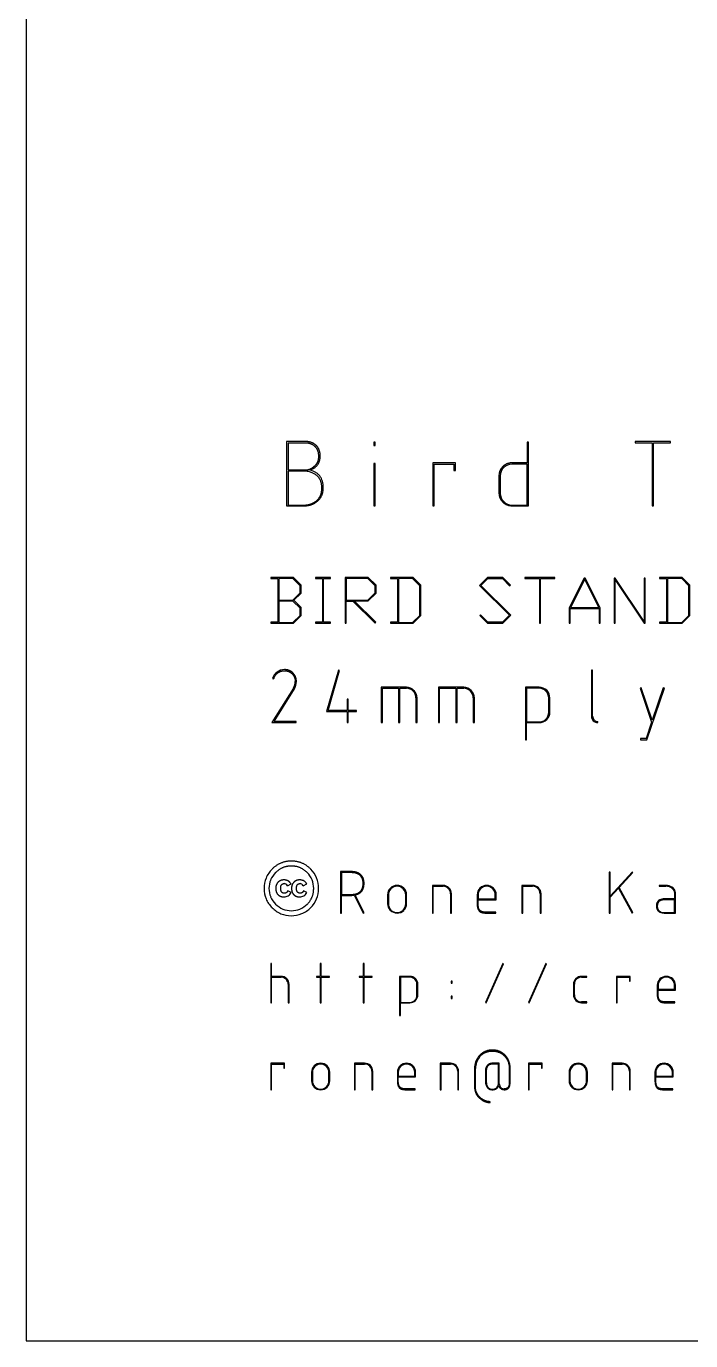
# Model space of a CAD drawing. Extents: x -6446 to -4726, y -54 to 1630.
# Drawn here: x -6446 to -6020, y -54 to 788 of the extents above; entities that cross this region are included whole.
import ezdxf

# ---------------------------------------------------------------- set-up
doc = ezdxf.new("R2010")
doc.units = 0
doc.header["$MEASUREMENT"] = 0
doc.layers.add('DEFAULT', color=7, linetype='Continuous')

msp = doc.modelspace()

# ---------------------------------------------------------------- linework, layer by layer
at = {"layer": 'DEFAULT'}
for p, q in [((-6445.88, 1629.77), (-6445.88, -53.68)), ((-6267.27, 522.18), (-6279.01, 522.18)), ((-6279.01, 522.18), (-6279.01, 481.03)), ((-6033.09, 522.18), (-6055.65, 522.18)), ((-6055.65, 522.18), (-6055.65, 521.27)), ((-6033.09, 521.27), (-6033.09, 522.18)), ((-6267.27, 521.18), (-6278.12, 521.18)), ((-6278.12, 521.18), (-6278.12, 504.05)), ((-6222.25, 521.8), (-6223.16, 521.8)), ((-6223.16, 521.8), (-6223.16, 519.55)), ((-6223.16, 519.55), (-6222.25, 519.55)), ((-6222.25, 519.55), (-6222.25, 521.8)), ((-6124.05, 521.8), (-6124.96, 521.8)), ((-6124.96, 521.8), (-6124.96, 508.46)), ((-6124.05, 481.03), (-6124.05, 521.8)), ((-6055.65, 521.27), (-6044.82, 521.27)), ((-6044.82, 521.27), (-6044.82, 481.03)), ((-6043.91, 481.03), (-6043.91, 521.27)), ((-6043.91, 521.27), (-6033.09, 521.27)), ((-6222.25, 508.1), (-6223.16, 508.1)), ((-6223.16, 508.1), (-6223.16, 481.03)), ((-6222.25, 481.03), (-6222.25, 508.1)), ((-6170.89, 508.46), (-6185.32, 508.46)), ((-6185.32, 508.46), (-6185.32, 481.03)), ((-6184.44, 481.03), (-6184.44, 507.58)), ((-6184.44, 507.58), (-6171.8, 507.58)), ((-6171.8, 507.58), (-6171.8, 503.52)), ((-6170.89, 503.52), (-6170.89, 508.46)), ((-6124.96, 508.46), (-6134.65, 508.46)), ((-6124.96, 507.66), (-6134.65, 507.66)), ((-6124.96, 481.47), (-6124.96, 507.66)), ((-6278.12, 504.05), (-6266.14, 504.05)), ((-6266.2, 503.14), (-6278.12, 503.14)), ((-6278.12, 503.14), (-6278.12, 481.47)), ((-6171.8, 503.52), (-6170.89, 503.52)), ((-6142.99, 500.27), (-6142.99, 489.2)), ((-6142.11, 500.19), (-6142.11, 488.93)), ((-6279.01, 481.03), (-6267.27, 481.03)), ((-6278.12, 481.47), (-6267.27, 481.47)), ((-6223.16, 481.03), (-6222.25, 481.03)), ((-6185.32, 481.03), (-6184.44, 481.03)), ((-6134.65, 481.47), (-6124.96, 481.47)), ((-6134.65, 481.03), (-6124.05, 481.03)), ((-6044.82, 481.03), (-6043.91, 481.03)), ((-6274.7, 435.03), (-6289.23, 435.03)), ((-6289.23, 435.03), (-6289.23, 434.41)), ((-6289.23, 434.41), (-6284.74, 434.41)), ((-6284.74, 434.41), (-6284.74, 406.52)), ((-6274.95, 434.4), (-6284.11, 434.4)), ((-6284.11, 434.4), (-6284.11, 420.63)), ((-6270.34, 429.79), (-6274.95, 434.4)), ((-6269.7, 430.08), (-6274.7, 435.03)), ((-6270.34, 425.24), (-6270.34, 429.79)), ((-6269.7, 425.09), (-6269.7, 430.08)), ((-6250.88, 435.03), (-6260.49, 435.03)), ((-6260.49, 435.03), (-6260.49, 434.41)), ((-6260.49, 434.41), (-6256, 434.41)), ((-6256, 434.41), (-6256, 406.52)), ((-6255.38, 406.52), (-6255.38, 434.41)), ((-6255.38, 434.41), (-6250.88, 434.41)), ((-6250.88, 434.41), (-6250.88, 435.03)), ((-6226.74, 435.03), (-6241.58, 435.03)), ((-6241.58, 435.03), (-6241.58, 405.9)), ((-6226.99, 434.4), (-6240.94, 434.4)), ((-6240.94, 434.4), (-6240.94, 420.63)), ((-6222.38, 429.79), (-6226.99, 434.4)), ((-6221.74, 430.06), (-6226.74, 435.03)), ((-6222.38, 425.24), (-6222.38, 429.79)), ((-6221.74, 425.06), (-6221.74, 430.06)), ((-6198, 435.03), (-6212.53, 435.03)), ((-6212.53, 435.03), (-6212.53, 434.41)), ((-6212.53, 434.41), (-6208.04, 434.41)), ((-6208.04, 434.41), (-6208.04, 406.52)), ((-6198.26, 434.4), (-6207.42, 434.4)), ((-6207.42, 434.4), (-6207.42, 406.23)), ((-6193.65, 429.79), (-6198.26, 434.4)), ((-6193, 430.08), (-6198, 435.03)), ((-6193.65, 410.82), (-6193.65, 429.79)), ((-6193, 410.83), (-6193, 430.08)), ((-6150.38, 435.03), (-6155.49, 429.96)), ((-6155.49, 429.96), (-6136.3, 410.95)), ((-6154.61, 429.96), (-6150.14, 434.41)), ((-6135.42, 410.95), (-6154.61, 429.96)), ((-6140.53, 435.03), (-6150.38, 435.03)), ((-6150.14, 434.41), (-6140.79, 434.41)), ((-6140.79, 434.41), (-6136.1, 429.73)), ((-6135.63, 430.19), (-6140.53, 435.03)), ((-6136.1, 429.73), (-6135.63, 430.19)), ((-6107.13, 435.03), (-6126.33, 435.03)), ((-6126.33, 435.03), (-6126.33, 434.4)), ((-6126.33, 434.4), (-6117.05, 434.4)), ((-6117.05, 434.4), (-6117.05, 405.9)), ((-6116.41, 405.9), (-6116.41, 434.4)), ((-6116.41, 434.4), (-6107.13, 434.4)), ((-6107.13, 434.4), (-6107.13, 435.03)), ((-6088.35, 434.64), (-6097.9, 415.57)), ((-6087.98, 433.99), (-6097.07, 415.82)), ((-6087.61, 434.64), (-6088.35, 434.64)), ((-6078.9, 415.82), (-6087.98, 433.99)), ((-6078.06, 415.57), (-6087.61, 434.64)), ((-6068.47, 434.64), (-6069.17, 434.62)), ((-6069.17, 434.62), (-6069.17, 405.9)), ((-6068.53, 405.9), (-6068.53, 433.67)), ((-6068.53, 433.67), (-6050.01, 405.9)), ((-6049.97, 406.96), (-6068.47, 434.64)), ((-6049.33, 434.64), (-6049.97, 434.64)), ((-6049.97, 434.64), (-6049.97, 406.96)), ((-6049.33, 405.9), (-6049.33, 434.64)), ((-6025.59, 435.03), (-6040.12, 435.03)), ((-6040.12, 435.03), (-6040.12, 434.41)), ((-6040.12, 434.41), (-6035.63, 434.41)), ((-6035.63, 434.41), (-6035.63, 406.52)), ((-6025.85, 434.4), (-6035.01, 434.4)), ((-6035.01, 434.4), (-6035.01, 406.23)), ((-6021.24, 429.79), (-6025.85, 434.4)), ((-6020.59, 430.08), (-6025.59, 435.03)), ((-6021.24, 410.82), (-6021.24, 429.79)), ((-6020.59, 410.83), (-6020.59, 430.08)), ((-6274.95, 420.63), (-6270.34, 425.24)), ((-6274.38, 420.46), (-6269.7, 425.09)), ((-6226.99, 420.63), (-6222.38, 425.24)), ((-6226.74, 420.1), (-6221.74, 425.06)), ((-6284.11, 420.63), (-6274.95, 420.63)), ((-6274.95, 419.98), (-6284.11, 419.98)), ((-6284.11, 419.98), (-6284.11, 406.23)), ((-6270.34, 415.4), (-6274.95, 419.98)), ((-6269.7, 415.82), (-6274.38, 420.46)), ((-6270.34, 410.82), (-6270.34, 415.4)), ((-6269.7, 410.83), (-6269.7, 415.82)), ((-6240.94, 420.63), (-6226.99, 420.63)), ((-6240.94, 405.9), (-6240.94, 419.98)), ((-6240.94, 419.98), (-6236.58, 419.98)), ((-6236.58, 419.98), (-6222.31, 405.9)), ((-6221.84, 406.37), (-6235.7, 420.1)), ((-6235.7, 420.1), (-6226.74, 420.1)), ((-6097.9, 415.57), (-6097.9, 405.9)), ((-6097.26, 405.9), (-6097.26, 415.2)), ((-6097.26, 415.2), (-6078.71, 415.2)), ((-6097.07, 415.82), (-6078.9, 415.82)), ((-6078.71, 415.2), (-6078.71, 405.9)), ((-6078.06, 405.9), (-6078.06, 415.57)), ((-6284.74, 406.52), (-6289.23, 406.52)), ((-6289.23, 406.52), (-6289.23, 405.9)), ((-6289.23, 405.9), (-6274.7, 405.9)), ((-6284.11, 406.23), (-6274.95, 406.23)), ((-6274.95, 406.23), (-6270.34, 410.82)), ((-6274.7, 405.9), (-6269.7, 410.83)), ((-6256, 406.52), (-6260.49, 406.52)), ((-6260.49, 406.52), (-6260.49, 405.9)), ((-6260.49, 405.9), (-6250.88, 405.9)), ((-6250.88, 406.52), (-6255.38, 406.52)), ((-6250.88, 405.9), (-6250.88, 406.52)), ((-6241.58, 405.9), (-6240.94, 405.9)), ((-6222.31, 405.9), (-6221.84, 406.37)), ((-6208.04, 406.52), (-6212.53, 406.52)), ((-6212.53, 406.52), (-6212.53, 405.9)), ((-6212.53, 405.9), (-6198, 405.9)), ((-6207.42, 406.23), (-6198.26, 406.23)), ((-6198.26, 406.23), (-6193.65, 410.82)), ((-6198, 405.9), (-6193, 410.83)), ((-6154.83, 411.18), (-6155.3, 410.72)), ((-6155.3, 410.72), (-6150.38, 405.9)), ((-6150.14, 406.52), (-6154.83, 411.18)), ((-6150.38, 405.9), (-6140.53, 405.9)), ((-6140.79, 406.52), (-6150.14, 406.52)), ((-6136.3, 410.95), (-6140.79, 406.52)), ((-6140.53, 405.9), (-6135.42, 410.95)), ((-6117.05, 405.9), (-6116.41, 405.9)), ((-6097.9, 405.9), (-6097.26, 405.9)), ((-6078.71, 405.9), (-6078.06, 405.9)), ((-6069.17, 405.9), (-6068.53, 405.9)), ((-6050.01, 405.9), (-6049.33, 405.9)), ((-6035.63, 406.52), (-6040.12, 406.52)), ((-6040.12, 406.52), (-6040.12, 405.9)), ((-6040.12, 405.9), (-6025.59, 405.9)), ((-6035.01, 406.23), (-6025.85, 406.23)), ((-6025.85, 406.23), (-6021.24, 410.82)), ((-6025.59, 405.9), (-6020.59, 410.83)), ((-6287.24, 370.54), (-6287.08, 370.92)), ((-6245.83, 375.76), (-6253.4, 349.25)), ((-6252.41, 350), (-6245.11, 375.56)), ((-6245.11, 375.56), (-6245.83, 375.76)), ((-6082.93, 375.76), (-6083.68, 375.76)), ((-6083.68, 375.76), (-6083.68, 346.23)), ((-6082.93, 346.23), (-6082.93, 375.76)), ((-6274.69, 364.24), (-6288.41, 342.19)), ((-6288.11, 370.34), (-6287.39, 370.12)), ((-6287.09, 342.89), (-6274.06, 363.86)), ((-6202.28, 364.78), (-6218.42, 364.78)), ((-6218.42, 364.78), (-6218.42, 342.19)), ((-6217.67, 342.19), (-6217.67, 364.12)), ((-6217.67, 364.12), (-6207.29, 364.12)), ((-6207.29, 364.12), (-6207.29, 342.19)), ((-6206.54, 342.19), (-6206.54, 364.12)), ((-6206.54, 364.12), (-6202.28, 364.12)), ((-6165.57, 364.78), (-6181.71, 364.78)), ((-6181.71, 364.78), (-6181.71, 342.19)), ((-6180.96, 342.19), (-6180.96, 364.12)), ((-6180.96, 364.12), (-6170.58, 364.12)), ((-6170.58, 364.12), (-6170.58, 342.19)), ((-6169.83, 342.19), (-6169.83, 364.12)), ((-6169.83, 364.12), (-6165.57, 364.12)), ((-6117.21, 364.78), (-6125.94, 364.78)), ((-6125.94, 364.78), (-6125.94, 331.21)), ((-6117.21, 364.12), (-6125.21, 364.12)), ((-6125.21, 364.12), (-6125.21, 342.56)), ((-6051.8, 364.47), (-6052.52, 364.25)), ((-6052.52, 364.25), (-6045.14, 342.49)), ((-6044.72, 343.65), (-6051.8, 364.47)), ((-6048.17, 331.21), (-6036.95, 364.25)), ((-6037.65, 364.47), (-6044.72, 343.65)), ((-6036.95, 364.25), (-6037.65, 364.47)), ((-6239.53, 357.06), (-6240.28, 357.06)), ((-6240.28, 357.06), (-6240.28, 350)), ((-6239.53, 350), (-6239.53, 357.06)), ((-6196.13, 357.97), (-6196.13, 342.19)), ((-6195.38, 342.19), (-6195.38, 357.93)), ((-6159.43, 357.97), (-6159.43, 342.19)), ((-6158.68, 342.19), (-6158.68, 357.93)), ((-6111.09, 348.7), (-6111.09, 357.97)), ((-6110.34, 348.92), (-6110.34, 358.03)), ((-6253.4, 349.25), (-6240.28, 349.25)), ((-6240.28, 350), (-6252.41, 350)), ((-6240.28, 349.25), (-6240.28, 342.19)), ((-6234.34, 350), (-6239.53, 350)), ((-6239.53, 342.19), (-6239.53, 349.25)), ((-6239.53, 349.25), (-6234.34, 349.25)), ((-6234.34, 349.25), (-6234.34, 350)), ((-6288.41, 342.19), (-6272.9, 342.19)), ((-6272.9, 342.89), (-6287.09, 342.89)), ((-6272.9, 342.19), (-6272.9, 342.89)), ((-6240.28, 342.19), (-6239.53, 342.19)), ((-6218.42, 342.19), (-6217.67, 342.19)), ((-6207.29, 342.19), (-6206.54, 342.19)), ((-6196.13, 342.19), (-6195.38, 342.19)), ((-6181.71, 342.19), (-6180.96, 342.19)), ((-6170.58, 342.19), (-6169.83, 342.19)), ((-6159.43, 342.19), (-6158.68, 342.19)), ((-6125.21, 342.56), (-6117.21, 342.56)), ((-6125.21, 331.21), (-6125.21, 342.19)), ((-6125.21, 342.19), (-6117.21, 342.19)), ((-6079.57, 342.19), (-6079.57, 342.89)), ((-6045.14, 342.49), (-6048.72, 331.95)), ((-6125.94, 331.21), (-6125.21, 331.21)), ((-6048.72, 331.95), (-6052.16, 331.95)), ((-6052.16, 331.95), (-6052.16, 331.21)), ((-6052.16, 331.21), (-6048.17, 331.21)), ((-6237.33, 246.71), (-6244.51, 246.71)), ((-6244.51, 246.71), (-6244.51, 220.2)), ((-6237.33, 246.06), (-6243.94, 246.06)), ((-6243.94, 246.06), (-6243.94, 232.12)), ((-6071.67, 246.27), (-6072.24, 246.27)), ((-6072.24, 246.27), (-6072.24, 220.2)), ((-6057.64, 246.46), (-6071.67, 231.09)), ((-6071.67, 231.09), (-6071.67, 246.27)), ((-6065.98, 236.51), (-6057.22, 246.07)), ((-6057.22, 246.07), (-6057.64, 246.46)), ((-6278.55, 237.65), (-6276.21, 238.86)), ((-6268.43, 237.65), (-6266.12, 238.86)), ((-6178.8, 237.87), (-6185.63, 237.87)), ((-6185.63, 237.87), (-6185.63, 220.2)), ((-6185.06, 220.2), (-6185.06, 237.35)), ((-6185.06, 237.35), (-6178.8, 237.35)), ((-6121.38, 237.87), (-6128.21, 237.87)), ((-6128.21, 237.87), (-6128.21, 220.2)), ((-6127.64, 220.2), (-6127.64, 237.35)), ((-6127.64, 237.35), (-6121.38, 237.35)), ((-6071.67, 230.26), (-6066.38, 236.06)), ((-6066.38, 236.06), (-6057.68, 220.2)), ((-6057.16, 220.47), (-6065.98, 236.51)), ((-6035.97, 237.87), (-6040.33, 237.87)), ((-6040.33, 237.87), (-6040.33, 237.32)), ((-6040.33, 237.32), (-6035.97, 237.32)), ((-6276.18, 233.27), (-6278.33, 234.37)), ((-6266.06, 233.27), (-6268.24, 234.37)), ((-6243.94, 232.12), (-6237.33, 232.12)), ((-6243.94, 220.2), (-6243.94, 231.53)), ((-6243.94, 231.53), (-6237.33, 231.53)), ((-6235.66, 231.66), (-6229.95, 220.2)), ((-6229.43, 220.43), (-6235.06, 231.85)), ((-6214.34, 231.88), (-6214.34, 226.18)), ((-6213.77, 231.82), (-6213.77, 226.02)), ((-6202.73, 226.02), (-6202.73, 231.82)), ((-6202.14, 226.18), (-6202.14, 231.88)), ((-6174.01, 232.55), (-6174.01, 220.2)), ((-6173.43, 220.2), (-6173.43, 232.51)), ((-6156.92, 231.88), (-6156.92, 226.18)), ((-6156.35, 231.82), (-6156.35, 229.21)), ((-6156.35, 229.21), (-6145.3, 229.21)), ((-6156.35, 226.18), (-6156.35, 228.74)), ((-6156.35, 228.74), (-6144.72, 228.74)), ((-6145.3, 229.21), (-6145.3, 231.82)), ((-6144.72, 228.74), (-6144.72, 231.88)), ((-6116.59, 232.55), (-6116.59, 220.2)), ((-6116, 220.2), (-6116, 232.51)), ((-6071.67, 220.2), (-6071.67, 230.26)), ((-6030.46, 229.32), (-6037, 229.32)), ((-6030.46, 228.63), (-6037, 228.63)), ((-6030.46, 232.42), (-6030.46, 229.32)), ((-6030.46, 220.49), (-6030.46, 228.63)), ((-6029.87, 220.2), (-6029.87, 232.42)), ((-6244.51, 220.2), (-6243.94, 220.2)), ((-6229.95, 220.2), (-6229.43, 220.43)), ((-6185.63, 220.2), (-6185.06, 220.2)), ((-6174.01, 220.2), (-6173.43, 220.2)), ((-6145.02, 220.74), (-6151.26, 220.74)), ((-6151.26, 220.2), (-6145.02, 220.2)), ((-6145.02, 220.2), (-6145.02, 220.74)), ((-6128.21, 220.2), (-6127.64, 220.2)), ((-6116.59, 220.2), (-6116, 220.2)), ((-6072.24, 220.2), (-6071.67, 220.2)), ((-6057.68, 220.2), (-6057.16, 220.47)), ((-6037, 220.49), (-6030.46, 220.49)), ((-6037, 220.2), (-6029.87, 220.2)), ((-6288.62, 187.88), (-6289.16, 187.88)), ((-6289.16, 187.88), (-6289.16, 162.72)), ((-6288.62, 179.65), (-6288.62, 187.88)), ((-6256.93, 187.88), (-6257.49, 187.88)), ((-6257.49, 187.88), (-6257.49, 179.65)), ((-6256.93, 179.65), (-6256.93, 187.88)), ((-6229.42, 187.88), (-6229.98, 187.88)), ((-6229.98, 187.88), (-6229.98, 179.65)), ((-6229.42, 179.65), (-6229.42, 187.88)), ((-6140.46, 187.88), (-6151.59, 162.94)), ((-6151.08, 162.72), (-6139.95, 187.66)), ((-6139.95, 187.66), (-6140.46, 187.88)), ((-6112.94, 187.88), (-6124.08, 162.94)), ((-6123.57, 162.72), (-6112.44, 187.66)), ((-6112.44, 187.66), (-6112.94, 187.88)), ((-6282.62, 179.65), (-6288.62, 179.65)), ((-6288.62, 162.72), (-6288.62, 179.15)), ((-6288.62, 179.15), (-6282.62, 179.15)), ((-6257.49, 179.65), (-6259.99, 179.65)), ((-6259.99, 179.65), (-6259.99, 179.1)), ((-6259.99, 179.1), (-6257.49, 179.1)), ((-6257.49, 179.1), (-6257.49, 162.72)), ((-6251.64, 179.65), (-6256.93, 179.65)), ((-6256.93, 162.72), (-6256.93, 179.1)), ((-6256.93, 179.1), (-6251.64, 179.1)), ((-6251.64, 179.1), (-6251.64, 179.65)), ((-6229.98, 179.65), (-6232.48, 179.65)), ((-6232.48, 179.65), (-6232.48, 179.1)), ((-6232.48, 179.1), (-6229.98, 179.1)), ((-6229.98, 179.1), (-6229.98, 162.72)), ((-6224.13, 179.65), (-6229.42, 179.65)), ((-6229.42, 162.72), (-6229.42, 179.1)), ((-6229.42, 179.1), (-6224.13, 179.1)), ((-6224.13, 179.1), (-6224.13, 179.65)), ((-6200.09, 179.65), (-6206.63, 179.65)), ((-6206.63, 179.65), (-6206.63, 154.49)), ((-6200.09, 179.15), (-6206.08, 179.15)), ((-6206.08, 179.15), (-6206.08, 162.99)), ((-6086.57, 179.65), (-6090.04, 179.65)), ((-6090.04, 179.11), (-6086.57, 179.11)), ((-6086.57, 179.11), (-6086.57, 179.65)), ((-6058.77, 179.65), (-6067.67, 179.65)), ((-6067.67, 179.65), (-6067.67, 162.72)), ((-6067.13, 162.72), (-6067.13, 179.1)), ((-6067.13, 179.1), (-6059.33, 179.1)), ((-6059.33, 179.1), (-6059.33, 176.6)), ((-6058.77, 176.6), (-6058.77, 179.65)), ((-6278.03, 174.54), (-6278.03, 162.72)), ((-6277.47, 162.72), (-6277.47, 174.51)), ((-6195.5, 167.59), (-6195.5, 174.54)), ((-6194.94, 167.76), (-6194.94, 174.59)), ((-6173, 176.59), (-6173.56, 176.59)), ((-6173.56, 176.59), (-6173.56, 175.2)), ((-6173.56, 175.2), (-6173, 175.2)), ((-6173, 175.2), (-6173, 176.59)), ((-6095.19, 174.59), (-6095.19, 167.76)), ((-6094.64, 167.76), (-6094.64, 174.59)), ((-6059.33, 176.6), (-6058.77, 176.6)), ((-6041.56, 173.9), (-6041.56, 168.44)), ((-6041.01, 173.84), (-6041.01, 171.35)), ((-6041.01, 171.35), (-6030.43, 171.35)), ((-6041.01, 168.44), (-6041.01, 170.9)), ((-6041.01, 170.9), (-6029.86, 170.9)), ((-6030.43, 171.35), (-6030.43, 173.84)), ((-6029.86, 170.9), (-6029.86, 173.9)), ((-6289.16, 162.72), (-6288.62, 162.72)), ((-6278.03, 162.72), (-6277.47, 162.72)), ((-6257.49, 162.72), (-6256.93, 162.72)), ((-6229.98, 162.72), (-6229.42, 162.72)), ((-6206.08, 162.99), (-6200.09, 162.99)), ((-6206.08, 154.49), (-6206.08, 162.72)), ((-6206.08, 162.72), (-6200.09, 162.72)), ((-6173, 166.93), (-6173.56, 166.93)), ((-6173.56, 166.93), (-6173.56, 165.54)), ((-6173.56, 165.54), (-6173, 165.54)), ((-6173, 165.54), (-6173, 166.93)), ((-6151.59, 162.94), (-6151.08, 162.72)), ((-6124.08, 162.94), (-6123.57, 162.72)), ((-6086.57, 163.23), (-6090.04, 163.23)), ((-6090.04, 162.72), (-6086.57, 162.72)), ((-6086.57, 162.72), (-6086.57, 163.23)), ((-6067.67, 162.72), (-6067.13, 162.72)), ((-6030.15, 163.23), (-6036.14, 163.23)), ((-6036.14, 162.72), (-6030.15, 162.72)), ((-6030.15, 162.72), (-6030.15, 163.23)), ((-6206.63, 154.49), (-6206.08, 154.49)), ((-6280.29, 123.99), (-6289.19, 123.99)), ((-6289.19, 123.99), (-6289.19, 107.06)), ((-6288.65, 107.06), (-6288.65, 123.45)), ((-6288.65, 123.45), (-6280.85, 123.45)), ((-6280.85, 123.45), (-6280.85, 120.94)), ((-6280.85, 120.94), (-6280.29, 120.94)), ((-6280.29, 120.94), (-6280.29, 123.99)), ((-6263.07, 118.25), (-6263.07, 112.79)), ((-6262.53, 118.19), (-6262.53, 112.63)), ((-6251.94, 112.63), (-6251.94, 118.19)), ((-6251.38, 112.79), (-6251.38, 118.25)), ((-6229.02, 123.99), (-6235.56, 123.99)), ((-6235.56, 123.99), (-6235.56, 107.06)), ((-6235.02, 107.06), (-6235.02, 123.49)), ((-6235.02, 123.49), (-6229.02, 123.49)), ((-6224.43, 118.89), (-6224.43, 107.06)), ((-6223.87, 107.06), (-6223.87, 118.85)), ((-6208.05, 118.25), (-6208.05, 112.79)), ((-6207.5, 118.19), (-6207.5, 115.69)), ((-6196.92, 115.69), (-6196.92, 118.19)), ((-6196.36, 115.24), (-6196.36, 118.25)), ((-6174, 123.99), (-6180.54, 123.99)), ((-6180.54, 123.99), (-6180.54, 107.06)), ((-6179.99, 107.06), (-6179.99, 123.49)), ((-6179.99, 123.49), (-6174, 123.49)), ((-6169.41, 118.89), (-6169.41, 107.06)), ((-6168.84, 107.06), (-6168.84, 118.85)), ((-6158.6, 120.81), (-6158.6, 109.08)), ((-6158.04, 109), (-6158.04, 120.65)), ((-6151.63, 118.93), (-6151.63, 112.79)), ((-6151.09, 118.89), (-6151.09, 112.63)), ((-6142.73, 123.99), (-6146.84, 123.99)), ((-6143.29, 123.49), (-6146.84, 123.49)), ((-6143.29, 110.56), (-6143.29, 123.49)), ((-6142.73, 110.74), (-6142.73, 123.99)), ((-6136.32, 120.3), (-6136.32, 113.46)), ((-6135.78, 113.53), (-6135.78, 120.43)), ((-6115.22, 123.99), (-6124.12, 123.99)), ((-6124.12, 123.99), (-6124.12, 107.06)), ((-6123.58, 107.06), (-6123.58, 123.45)), ((-6123.58, 123.45), (-6115.77, 123.45)), ((-6115.77, 123.45), (-6115.77, 120.94)), ((-6115.77, 120.94), (-6115.22, 120.94)), ((-6115.22, 120.94), (-6115.22, 123.99)), ((-6098, 118.25), (-6098, 112.79)), ((-6097.46, 118.19), (-6097.46, 112.63)), ((-6086.87, 112.63), (-6086.87, 118.19)), ((-6086.31, 112.79), (-6086.31, 118.25)), ((-6063.95, 123.99), (-6070.49, 123.99)), ((-6070.49, 123.99), (-6070.49, 107.06)), ((-6069.94, 107.06), (-6069.94, 123.49)), ((-6069.94, 123.49), (-6063.95, 123.49)), ((-6059.36, 118.89), (-6059.36, 107.06)), ((-6058.8, 107.06), (-6058.8, 118.85)), ((-6042.98, 118.25), (-6042.98, 112.79)), ((-6042.43, 118.19), (-6042.43, 115.69)), ((-6031.85, 115.69), (-6031.85, 118.19)), ((-6031.28, 115.24), (-6031.28, 118.25)), ((-6207.5, 115.69), (-6196.92, 115.69)), ((-6207.5, 112.79), (-6207.5, 115.24)), ((-6207.5, 115.24), (-6196.36, 115.24)), ((-6042.43, 115.69), (-6031.85, 115.69)), ((-6042.43, 112.79), (-6042.43, 115.24)), ((-6042.43, 115.24), (-6031.28, 115.24)), ((-6289.19, 107.06), (-6288.65, 107.06)), ((-6235.56, 107.06), (-6235.02, 107.06)), ((-6224.43, 107.06), (-6223.87, 107.06)), ((-6196.65, 107.58), (-6202.63, 107.58)), ((-6202.63, 107.06), (-6196.65, 107.06)), ((-6196.65, 107.06), (-6196.65, 107.58)), ((-6180.54, 107.06), (-6179.99, 107.06)), ((-6169.41, 107.06), (-6168.84, 107.06)), ((-6124.12, 107.06), (-6123.58, 107.06)), ((-6070.49, 107.06), (-6069.94, 107.06)), ((-6059.36, 107.06), (-6058.8, 107.06)), ((-6031.57, 107.58), (-6037.56, 107.58)), ((-6037.56, 107.06), (-6031.57, 107.06)), ((-6031.57, 107.06), (-6031.57, 107.58)), ((-6148.57, 98.83), (-6148.57, 99.38)), ((-6445.88, -53.68), (-4726.44, -53.68))]:
    msp.add_line(p, q, dxfattribs=at)
for centre, radius, start, end in [((-6134.8, 500.27), 8.19, 134.7686, 180), ((-6134.59, 500.19), 7.52, 135.31114, 180), ((-6134.59, 500), 7.66, 90.43431, 134.25455), ((-6135.01, 489.11), 7.98, 179.37409, 225.85724), ((-6134.43, 489), 7.68, 180.50672, 224.20485), ((-6134.65, 488.98), 7.51, 225.25595, 270), ((-6280.59, 368.1), 7.85, 125.67148, 163.42037), ((-6284.94, 369.52), 2.52, 156.14016, 166.39786), ((-6280.2, 367.56), 8.52, 90.78111, 125.67148), ((-6281.45, 368.45), 7.96, 328.10697, 359.51869), ((-6281.39, 368.4), 8.63, 328.20719, 0), ((-6202.28, 357.87), 6.91, 45.14125, 90), ((-6202.32, 357.81), 6.31, 45.7454, 89.56572), ((-6202.32, 357.97), 6.19, 0, 44.68881), ((-6202.51, 357.8), 7.13, 1.03587, 44.20798), ((-6165.57, 357.87), 6.91, 45.14125, 90), ((-6165.62, 357.81), 6.31, 45.7454, 89.56572), ((-6165.62, 357.97), 6.19, 0, 44.68881), ((-6165.8, 357.8), 7.13, 1.03587, 44.20798), ((-6117.21, 357.73), 7.05, 46.19878, 90), ((-6117.21, 357.97), 6.14, 45.12885, 90), ((-6117.47, 357.89), 6.38, 0.70208, 43.98675), ((-6117.16, 358), 6.82, 0.25082, 44.98058), ((-6117.03, 348.59), 5.94, 314.29823, 1.01294), ((-6116.8, 348.8), 6.46, 313.70353, 1.06505), ((-6079.63, 346.22), 4.05, 179.88956, 224.87556), ((-6079.57, 346.23), 3.36, 180, 224.78401), ((-6117.28, 348.85), 6.3, 270.57292, 314.29823), ((-6117.17, 349.18), 6.99, 269.60117, 313.70353), ((-6079.68, 346.17), 3.98, 224.87556, 271.45537), ((-6079.56, 346.33), 3.44, 225.8738, 269.7935), ((-6275.93, 235.85), 17.61, 134.73895, 157.36531), ((-6275.41, 235.49), 15.06, 135.1564, 156.86539), ((-6275.97, 235.95), 14.32, 22.59186, 44.98536), ((-6275.46, 236.35), 16.89, 22.0481, 45.18028), ((-6275.72, 235.88), 17.8, 157.72486, 179.755), ((-6276.58, 235.84), 16.94, 179.60643, 202.69911), ((-6276.32, 235.94), 14.04, 157.07039, 179.93095), ((-6276.49, 235.97), 13.87, 180.06435, 203.06784), ((-6280.55, 237.05), 2, 57.46789, 88.27539), ((-6280.77, 236.72), 2.4, 22.80688, 57.46789), ((-6270.42, 237.06), 1.99, 57.46789, 89.27445), ((-6270.64, 236.72), 2.4, 22.80701, 57.46789), ((-6275.87, 236.07), 14.19, 359.55649, 22.32371), ((-6276.13, 236.1), 17.6, 359.54569, 21.99257), ((-6277.66, 236.07), 19.13, 339.04827, 359.67586), ((-6208.36, 231.88), 5.98, 134.70525, 180), ((-6208.2, 231.82), 5.57, 135.29048, 180), ((-6208.22, 231.57), 6.3, 90.20388, 133.67001), ((-6208.19, 231.67), 5.69, 90.4654, 134.24412), ((-6208.38, 231.29), 6.58, 47.30721, 88.81888), ((-6208.35, 231.57), 5.78, 46.16707, 88.95364), ((-6208.48, 231.74), 5.75, 0.73195, 44.00574), ((-6208.21, 231.84), 6.07, 0.3498, 44.945), ((-6178.8, 232.42), 5.45, 45.60515, 90), ((-6178.86, 232.42), 4.93, 45.74543, 89.38342), ((-6178.86, 232.55), 4.84, 0, 44.68883), ((-6178.88, 232.5), 5.46, 0.17218, 44.44275), ((-6150.94, 231.88), 5.98, 134.70525, 180), ((-6150.78, 231.82), 5.57, 135.29048, 180), ((-6150.79, 231.57), 6.3, 90.20388, 133.67001), ((-6150.77, 231.67), 5.69, 90.4654, 134.24412), ((-6150.95, 231.29), 6.58, 47.30721, 88.81888), ((-6150.92, 231.57), 5.78, 46.16707, 88.95364), ((-6151.05, 231.74), 5.75, 0.73195, 44.00574), ((-6150.79, 231.84), 6.07, 0.3498, 44.945), ((-6121.38, 232.42), 5.45, 45.60515, 90), ((-6121.43, 232.42), 4.93, 45.74543, 89.38342), ((-6121.43, 232.55), 4.84, 360, 44.68883), ((-6121.46, 232.5), 5.46, 0.17218, 44.44275), ((-6035.97, 230.22), 7.65, 59.96596, 90), ((-6035.7, 231.34), 5.98, 57.28133, 92.62215), ((-6275.28, 236.61), 18.44, 203.32593, 224.70529), ((-6275.31, 236.63), 15.22, 203.59824, 224.9195), ((-6280.73, 235.67), 5.15, 269.60007, 300.96851), ((-6280.73, 235.67), 5.15, 300.96851, 332.21289), ((-6270.64, 235.65), 5.13, 269.87216, 301.03923), ((-6270.76, 235.86), 5.37, 301.03923, 331.21109), ((-6274.44, 235.05), 15.76, 313.81116, 338.30136), ((-6237.36, 245.51), 13.98, 270.12474, 273.55359), ((-6236.95, 238.87), 7.33, 273.55359, 280.11131), ((-6037.26, 223.6), 5.72, 87.42912, 117.99204), ((-6275.89, 235.98), 17.56, 224.67963, 247.2164), ((-6275.91, 236.01), 14.35, 224.87391, 247.39147), ((-6276.05, 235.77), 17.31, 247.40888, 269.97126), ((-6275.99, 235.95), 14.27, 247.58887, 269.98355), ((-6276.09, 236.12), 17.65, 270.12617, 292.4937), ((-6276.01, 235.93), 14.25, 270.08736, 292.58914), ((-6276.41, 236.82), 15.22, 292.69187, 314.32847), ((-6277.05, 237.67), 19.45, 293.34373, 314.02662), ((-6208.38, 226.17), 5.97, 179.90376, 225.32856), ((-6208.08, 226.07), 5.7, 180.52827, 224.20097), ((-6208.12, 226.8), 6.6, 227.59363, 268.94364), ((-6208.13, 226.33), 5.84, 226.34793, 268.89463), ((-6208.32, 226.19), 5.7, 270.7655, 314.21001), ((-6208.23, 226.45), 6.25, 269.87558, 313.62212), ((-6208.06, 225.93), 5.34, 314.21001, 1.01284), ((-6207.87, 226.08), 5.73, 313.62212, 1.05746), ((-6037, 226.99), 6.79, 245.13806, 270), ((-6037, 226.35), 5.86, 243.81238, 270), ((-6282.62, 174.42), 5.23, 45.60515, 90), ((-6282.67, 174.42), 4.73, 45.74543, 89.38342), ((-6282.67, 174.54), 4.64, 0, 44.68883), ((-6282.7, 174.49), 5.23, 0.17218, 44.44275), ((-6200.09, 174.36), 5.28, 46.19878, 90), ((-6200.09, 174.54), 4.6, 45.12885, 90), ((-6200.28, 174.48), 4.78, 0.70208, 43.98675), ((-6200.05, 174.56), 5.11, 0.25082, 44.98058), ((-6090.13, 174.59), 5.06, 134.7686, 180), ((-6090.03, 174.54), 4.61, 135.13551, 179.42915), ((-6090.03, 174.34), 5.3, 90.13757, 133.70354), ((-6090.04, 174.42), 4.69, 90, 134.04735), ((-6035.83, 173.9), 5.73, 134.70525, 180), ((-6035.67, 173.84), 5.34, 135.29048, 180), ((-6035.69, 173.61), 6.04, 90.20388, 133.67001), ((-6035.67, 173.7), 5.45, 90.4654, 134.24412), ((-6035.84, 173.34), 6.31, 47.30721, 88.81888), ((-6035.81, 173.61), 5.54, 46.16707, 88.95364), ((-6035.94, 173.77), 5.51, 0.73195, 44.00574), ((-6035.68, 173.87), 5.82, 0.3498, 44.945), ((-6200.13, 167.71), 4.72, 270.57292, 314.29823), ((-6200.05, 167.95), 5.24, 269.60117, 313.70353), ((-6199.95, 167.51), 4.45, 314.29823, 1.01294), ((-6199.78, 167.67), 4.84, 313.70353, 1.06505), ((-6090.17, 167.74), 5.02, 179.81929, 225.41204), ((-6090.15, 167.76), 4.49, 180, 225.48214), ((-6090.04, 168.04), 5.32, 226.65581, 270), ((-6090, 168.02), 4.79, 226.43202, 269.52063), ((-6146.48, 120.81), 12.12, 141.52938, 180), ((-6145.93, 120.47), 12.11, 142.38218, 179.16254), ((-6257.34, 118.25), 5.73, 134.70525, 180), ((-6257.19, 118.19), 5.34, 135.29048, 180), ((-6257.2, 117.95), 6.04, 90.20388, 133.67001), ((-6257.18, 118.04), 5.45, 90.4654, 134.24412), ((-6257.36, 117.68), 6.31, 47.30721, 88.81888), ((-6257.33, 117.95), 5.54, 46.16707, 88.95364), ((-6257.45, 118.12), 5.51, 0.73195, 44.00574), ((-6257.2, 118.21), 5.82, 0.3498, 44.945), ((-6229.02, 118.76), 5.23, 45.60515, 90), ((-6229.07, 118.76), 4.73, 45.74543, 89.38342), ((-6229.07, 118.89), 4.64, 0, 44.68883), ((-6229.1, 118.84), 5.23, 0.17218, 44.44275), ((-6202.32, 118.25), 5.73, 134.70525, 180), ((-6202.16, 118.19), 5.34, 135.29048, 180), ((-6202.18, 117.95), 6.04, 90.20388, 133.67001), ((-6202.16, 118.04), 5.45, 90.4654, 134.24412), ((-6202.33, 117.68), 6.31, 47.30721, 88.81888), ((-6202.3, 117.95), 5.54, 46.16707, 88.95364), ((-6202.43, 118.12), 5.51, 0.73195, 44.00574), ((-6202.17, 118.21), 5.82, 0.3498, 44.945), ((-6174, 118.76), 5.23, 45.60515, 90), ((-6174.05, 118.76), 4.73, 45.74543, 89.38342), ((-6174.05, 118.89), 4.64, 0, 44.68883), ((-6174.07, 118.84), 5.23, 0.17218, 44.44275), ((-6092.27, 118.25), 5.73, 134.70525, 180), ((-6092.12, 118.19), 5.34, 135.29048, 180), ((-6092.13, 117.95), 6.04, 90.20388, 133.67001), ((-6092.11, 118.04), 5.45, 90.4654, 134.24412), ((-6092.28, 117.68), 6.31, 47.30721, 88.81888), ((-6092.25, 117.95), 5.54, 46.16707, 88.95364), ((-6092.38, 118.12), 5.51, 0.73195, 44.00574), ((-6092.12, 118.21), 5.82, 0.3498, 44.945), ((-6063.95, 118.76), 5.23, 45.60515, 90), ((-6064, 118.76), 4.73, 45.74543, 89.38342), ((-6064, 118.89), 4.64, 0, 44.68883), ((-6064.02, 118.84), 5.23, 0.17218, 44.44275), ((-6037.24, 118.25), 5.73, 134.70525, 180), ((-6037.09, 118.19), 5.34, 135.29048, 180), ((-6037.11, 117.95), 6.04, 90.20388, 133.67001), ((-6037.09, 118.04), 5.45, 90.4654, 134.24412), ((-6037.26, 117.68), 6.31, 47.30721, 88.81888), ((-6037.23, 117.95), 5.54, 46.16707, 88.95364), ((-6037.36, 118.12), 5.51, 0.73195, 44.00574), ((-6037.1, 118.21), 5.82, 0.3498, 44.945), ((-6257.36, 112.78), 5.72, 179.90376, 225.32856), ((-6257.07, 112.68), 5.46, 180.52827, 224.20097), ((-6257.05, 112.54), 5.11, 314.21001, 1.01284), ((-6256.87, 112.69), 5.49, 313.62212, 1.05746), ((-6146.89, 111.09), 3.64, 308.31899, 351.68647), ((-6139.5, 110.8), 3.79, 198.4044, 216.53839), ((-6139.09, 110.97), 3.64, 183.53159, 222.54725), ((-6092.28, 112.78), 5.72, 179.90376, 225.32856), ((-6092, 112.68), 5.46, 180.52827, 224.20097), ((-6091.98, 112.54), 5.11, 314.21001, 1.01284), ((-6091.8, 112.69), 5.49, 313.62212, 1.05746), ((-6257.11, 113.38), 6.32, 227.59363, 268.94364), ((-6257.12, 112.93), 5.6, 226.34793, 268.89463), ((-6257.3, 112.79), 5.46, 270.7655, 314.21001), ((-6257.21, 113.05), 5.99, 269.87558, 313.62212), ((-6147.22, 111.51), 4.18, 270.62174, 308.31899), ((-6139.66, 110.67), 3.59, 216.42525, 234.74802), ((-6139.64, 110.46), 2.9, 222.54725, 272.14642), ((-6139.59, 110.79), 3.72, 234.78294, 252.49761), ((-6139.53, 111.01), 3.96, 252.73672, 270), ((-6092.04, 113.38), 6.32, 227.59363, 268.94364), ((-6092.05, 112.93), 5.6, 226.34793, 268.89463), ((-6092.23, 112.79), 5.46, 270.7655, 314.21001), ((-6092.14, 113.05), 5.99, 269.87558, 313.62212)]:
    msp.add_arc(centre, radius, start, end, dxfattribs=at)
for points in [[(-6261.54, 520.74), (-6264, 522.18), (-6267.27, 522.18)], [(-6262.01, 519.85), (-6264.22, 521.18), (-6267.27, 521.18)], [(-6258.43, 512.61), (-6258.44, 517.71), (-6262.01, 519.85)], [(-6257.52, 512.78), (-6257.52, 518.36), (-6261.54, 520.74)], [(-6266.14, 504.05), (-6264.34, 504.03), (-6261.91, 505.79)], [(-6264.08, 503.87), (-6257.52, 506.25), (-6257.52, 512.78)], [(-6261.91, 505.79), (-6258.43, 508.29), (-6258.43, 512.61)], [(-6134.65, 508.46), (-6138.11, 508.43), (-6140.57, 506.08)], [(-6256.45, 492.32), (-6256.45, 501.43), (-6266.2, 503.14)], [(-6255.54, 492.65), (-6255.54, 501.71), (-6264.08, 503.87)], [(-6261.24, 483.26), (-6256.45, 486.15), (-6256.45, 492.32)], [(-6260.77, 482.89), (-6255.54, 485.95), (-6255.54, 492.65)], [(-6267.27, 481.47), (-6264.24, 481.46), (-6261.24, 483.26)], [(-6267.27, 481.03), (-6264.01, 481), (-6260.77, 482.89)], [(-6140.57, 483.38), (-6138.14, 481.03), (-6134.65, 481.03)], [(-6287.08, 370.92), (-6284.97, 375.34), (-6280.31, 375.34)], [(-6274.9, 373.87), (-6277.01, 376.06), (-6280.31, 376.08)], [(-6280.31, 375.34), (-6277.35, 375.32), (-6275.42, 373.33)], [(-6275.42, 373.33), (-6273.49, 371.35), (-6273.49, 368.38)], [(-6272.77, 368.4), (-6272.79, 371.67), (-6274.9, 373.87)], [(-6276.05, 253.45), (-6283.26, 253.38), (-6288.33, 248.36)], [(-6263.56, 248.33), (-6268.71, 253.45), (-6276.05, 253.45)], [(-6275.99, 250.3), (-6281.95, 250.26), (-6286.08, 246.11)], [(-6265.84, 246.08), (-6270.06, 250.3), (-6275.99, 250.3)], [(-6232.26, 245.31), (-6234.3, 246.71), (-6237.33, 246.71)], [(-6232.59, 244.77), (-6234.47, 246.06), (-6237.33, 246.06)], [(-6229.99, 239.09), (-6229.99, 242.97), (-6232.59, 244.77)], [(-6229.4, 239.16), (-6229.4, 243.35), (-6232.26, 245.31)], [(-6284.54, 239.93), (-6285.99, 238.46), (-6285.99, 235.96)], [(-6285.99, 235.96), (-6285.99, 233.4), (-6284.55, 231.96)], [(-6280.87, 241.4), (-6283.08, 241.4), (-6284.54, 239.93)], [(-6282.83, 235.96), (-6282.83, 239.14), (-6280.49, 239.05)], [(-6282.24, 233.71), (-6282.83, 234.55), (-6282.83, 235.96)], [(-6276.21, 238.86), (-6277.62, 241.4), (-6280.87, 241.4)], [(-6274.41, 239.93), (-6275.87, 238.46), (-6275.87, 235.96)], [(-6275.87, 235.96), (-6275.87, 233.4), (-6274.45, 231.96)], [(-6270.74, 241.4), (-6272.96, 241.4), (-6274.41, 239.93)], [(-6272.74, 235.96), (-6272.74, 239.12), (-6270.4, 239.05)], [(-6272.15, 233.71), (-6272.74, 234.55), (-6272.74, 235.96)], [(-6266.12, 238.86), (-6267.5, 241.4), (-6270.74, 241.4)], [(-6265.78, 225.93), (-6261.72, 229.93), (-6261.68, 235.96)], [(-6235.06, 231.85), (-6229.4, 233.04), (-6229.4, 239.16)], [(-6232.59, 233.38), (-6229.99, 235.15), (-6229.99, 239.09)], [(-6032.46, 236.37), (-6030.46, 235.08), (-6030.46, 232.42)], [(-6029.87, 232.42), (-6029.84, 235.44), (-6032.14, 236.84)], [(-6284.55, 231.96), (-6283.11, 230.55), (-6280.77, 230.52)], [(-6280.49, 232.87), (-6281.65, 232.87), (-6282.24, 233.71)], [(-6278.33, 234.37), (-6278.96, 232.87), (-6280.49, 232.87)], [(-6274.45, 231.96), (-6273.03, 230.54), (-6270.65, 230.52)], [(-6270.4, 232.87), (-6271.56, 232.87), (-6272.15, 233.71)], [(-6268.24, 234.37), (-6268.87, 232.87), (-6270.4, 232.87)], [(-6237.33, 232.12), (-6234.46, 232.11), (-6232.59, 233.38)], [(-6039.94, 228.65), (-6042.07, 227.52), (-6042.07, 224.75)], [(-6037, 228.63), (-6041.5, 228.63), (-6041.5, 224.57)], [(-6156.92, 226.18), (-6156.91, 222.63), (-6155.41, 221.3)], [(-6155.02, 221.72), (-6156.35, 222.92), (-6156.35, 226.18)], [(-6155.41, 221.3), (-6154.17, 220.2), (-6151.26, 220.2)], [(-6151.26, 220.74), (-6153.94, 220.73), (-6155.02, 221.72)], [(-6042.07, 224.75), (-6042.09, 221.92), (-6039.85, 220.83)], [(-6041.5, 224.57), (-6041.51, 222.08), (-6039.59, 221.09)], [(-6041.56, 168.44), (-6041.55, 165.04), (-6040.11, 163.77)], [(-6039.74, 164.17), (-6041.01, 165.32), (-6041.01, 168.44)], [(-6040.11, 163.77), (-6038.92, 162.72), (-6036.14, 162.72)], [(-6036.14, 163.23), (-6038.7, 163.22), (-6039.74, 164.17)], [(-6147.18, 132.46), (-6152.72, 132.4), (-6155.97, 128.35)], [(-6155.52, 127.87), (-6152.5, 131.79), (-6147.18, 131.79)], [(-6139.23, 129.37), (-6142.42, 132.46), (-6147.18, 132.46)], [(-6147.18, 131.79), (-6142.65, 131.8), (-6139.62, 128.84)], [(-6139.62, 128.84), (-6136.32, 125.62), (-6136.32, 120.3)], [(-6135.78, 120.43), (-6135.77, 126.03), (-6139.23, 129.37)], [(-6150.41, 122.6), (-6151.63, 121.22), (-6151.63, 118.93)], [(-6146.84, 123.49), (-6151.09, 123.49), (-6151.09, 118.89)], [(-6146.84, 123.99), (-6149.17, 124.01), (-6150.41, 122.6)], [(-6208.05, 112.79), (-6208.04, 109.39), (-6206.6, 108.11)], [(-6206.23, 108.51), (-6207.5, 109.66), (-6207.5, 112.79)], [(-6151.63, 112.79), (-6151.65, 110.35), (-6150.68, 108.84)], [(-6151.09, 112.63), (-6151.09, 107.38), (-6147.18, 107.33)], [(-6147.18, 107.06), (-6144.26, 107.06), (-6143.1, 109.61)], [(-6136.59, 109.62), (-6137.21, 107.62), (-6139.53, 107.57)], [(-6136.32, 113.46), (-6136.33, 110.49), (-6136.59, 109.62)], [(-6136.15, 109.27), (-6135.78, 110.33), (-6135.78, 113.53)], [(-6042.98, 112.79), (-6042.97, 109.39), (-6041.53, 108.11)], [(-6041.16, 108.51), (-6042.43, 109.66), (-6042.43, 112.79)], [(-6206.6, 108.11), (-6205.42, 107.06), (-6202.63, 107.06)], [(-6202.63, 107.58), (-6205.19, 107.56), (-6206.23, 108.51)], [(-6158.6, 109.08), (-6158.59, 104.12), (-6154.83, 101.17)], [(-6154.47, 101.58), (-6158.04, 104.36), (-6158.04, 109)], [(-6154.83, 101.17), (-6151.84, 98.83), (-6148.57, 98.83)], [(-6148.57, 99.38), (-6151.64, 99.39), (-6154.47, 101.58)], [(-6150.68, 108.84), (-6149.53, 107.06), (-6147.18, 107.06)], [(-6139.53, 107.06), (-6136.93, 107.07), (-6136.15, 109.27)], [(-6041.53, 108.11), (-6040.34, 107.06), (-6037.56, 107.06)], [(-6037.56, 107.58), (-6040.12, 107.56), (-6041.16, 108.51)]]:
    msp.add_open_spline(points, degree=2, dxfattribs=at)

doc.saveas('drawing.dxf')
